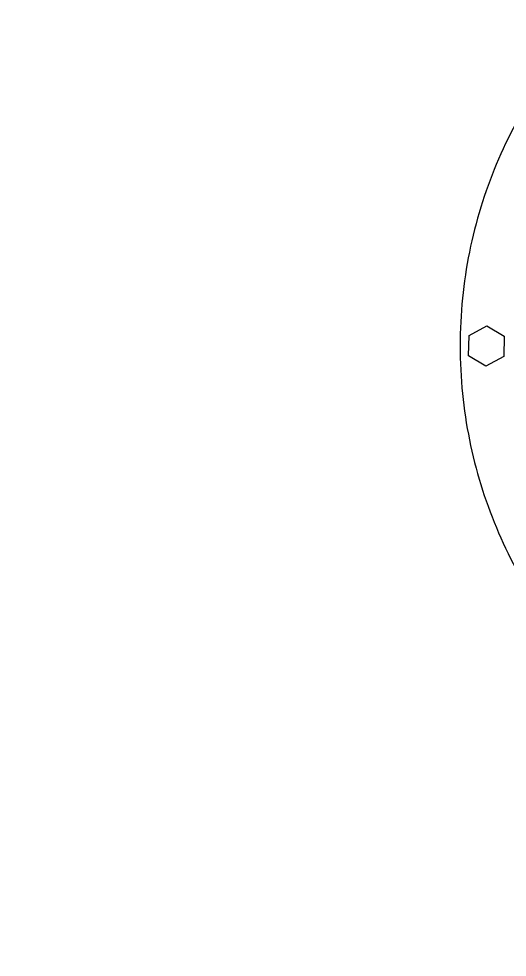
# Model space of a CAD drawing. Extents: x -181672 to 290600, y -29000 to 395522.
# Drawn here: x 11645.1 to 11826.1, y 33068.8 to 33417 of the extents above; entities that cross this region are included whole.
import ezdxf

# ---------------------------------------------------------------- set-up
doc = ezdxf.new("R2010")
doc.units = 0
doc.header["$LTSCALE"] = 10
doc.linetypes.add('XFM7P20PCW$0$Dashed', pattern=[2, 1, -1])

# ---------------------------------------------------------------- blocks, each defined once
blk = doc.blocks.new('XFM7P20PCW$0$A$Ccee4e352')
at = {"color": 1, "linetype": 'XFM7P20PCW$0$Dashed', "ltscale": 50}
for p, q in [((593.22, 198.99), (593.19, -1185.96)), ((637.67, 198.98), (637.64, -1185.96)), ((760.13, -453.35), (766.71, -449.74)), ((766.71, -449.74), (773.13, -453.63)), ((759.97, -460.86), (760.13, -453.35)), ((773.13, -453.63), (772.97, -461.13)), ((766.39, -464.75), (759.97, -460.86)), ((772.97, -461.13), (766.39, -464.75))]:
    blk.add_line(p, q, dxfattribs=at)
blk.add_arc((931.8, -457.24), 175, 91.0269, 268.9804, dxfattribs=at)
blk = doc.blocks.new('XFM7P20PCW')
blk.add_blockref('XFM7P20PCW$0$A$Ccee4e352', (11051.86103, 33752.84065))

msp = doc.modelspace()

# ---------------------------------------------------------------- block references
msp.add_blockref('XFM7P20PCW', (0, 0))

doc.saveas('drawing.dxf')
